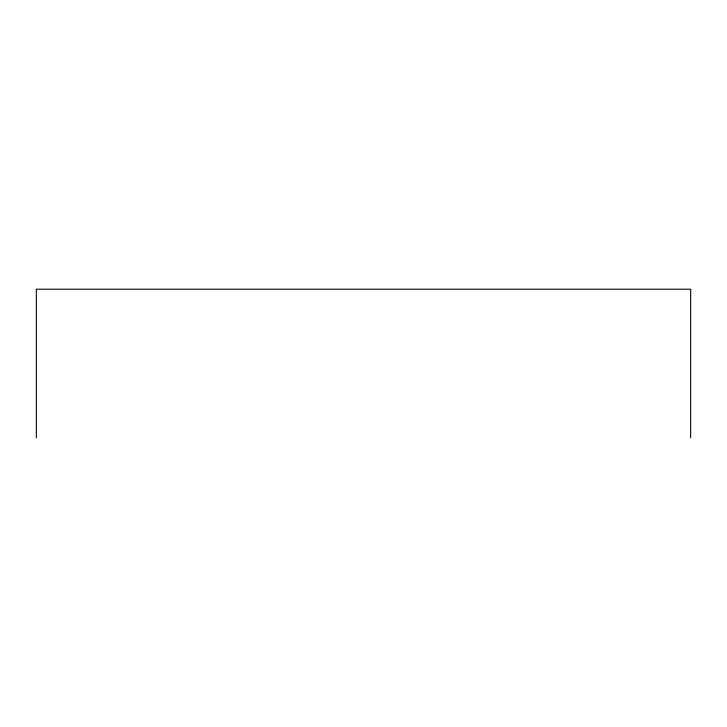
<?xml version="1.0" encoding="UTF-8"?>
<svg xmlns="http://www.w3.org/2000/svg" width="727" height="727" viewBox="0 0 727 727"><rect width="100%" height="100%" fill="white"/><g stroke="black" fill="none" stroke-linecap="round" stroke-linejoin="round"><path stroke-width="1.09" d="M690.65 437.79L690.65 289.21L36.35 289.21L36.35 437.79"/></g></svg>
